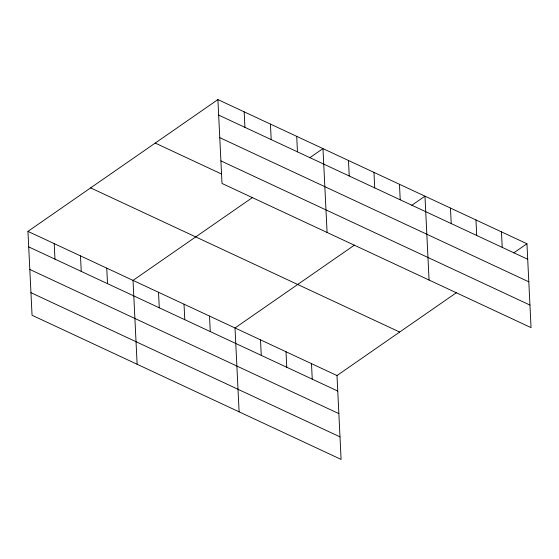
<?xml version="1.0" encoding="UTF-8"?>
<svg xmlns="http://www.w3.org/2000/svg" width="559" height="559" viewBox="0 0 559 559"><rect width="100%" height="100%" fill="white"/><g stroke="black" fill="none" stroke-linecap="round" stroke-linejoin="round"><path stroke-width="0.84" d="M456.368 292.72L336.993 375.543L341.095 459.414L32.052 315.255L27.95 231.377L217.905 99.586L526.948 243.745L531.05 327.623L222.007 183.457L217.905 99.586M252.402 197.572L133.028 280.394L137.13 364.265M309.749 157.778L322.976 148.596L327.085 232.474M354.385 245.142L235.011 327.972L239.112 411.843M411.731 205.356L424.966 196.174L429.067 280.045M513.714 252.927L526.948 243.745M218.667 115.098L527.71 259.264M219.764 137.654L528.807 281.82M220.903 160.894L529.946 305.06M155.22 143.076L221.664 174.073M90.635 187.887L399.678 332.053M27.95 231.377L336.993 375.543M28.712 246.896L337.755 391.055M29.809 269.452L338.852 413.618M30.948 292.692L339.991 436.858M501.451 231.852L502.213 247.371M475.954 219.96L476.715 235.472M450.463 208.067L451.218 223.579M399.468 184.281L400.223 199.794M373.971 172.389L374.733 187.901M348.474 160.489L349.235 176.008M311.496 363.65L312.257 379.163M296.71 136.347L297.472 151.859M285.998 351.758L286.76 367.27M270.444 124.091L271.199 139.603M260.508 339.865L261.263 355.377M244.171 111.835L244.933 127.347M209.513 316.08L210.275 331.592M184.016 304.18L184.777 319.699M158.518 292.287L159.28 307.806M106.755 268.145L107.517 283.658M80.489 255.889L81.244 271.401M54.216 243.633L54.978 259.145"/></g></svg>
